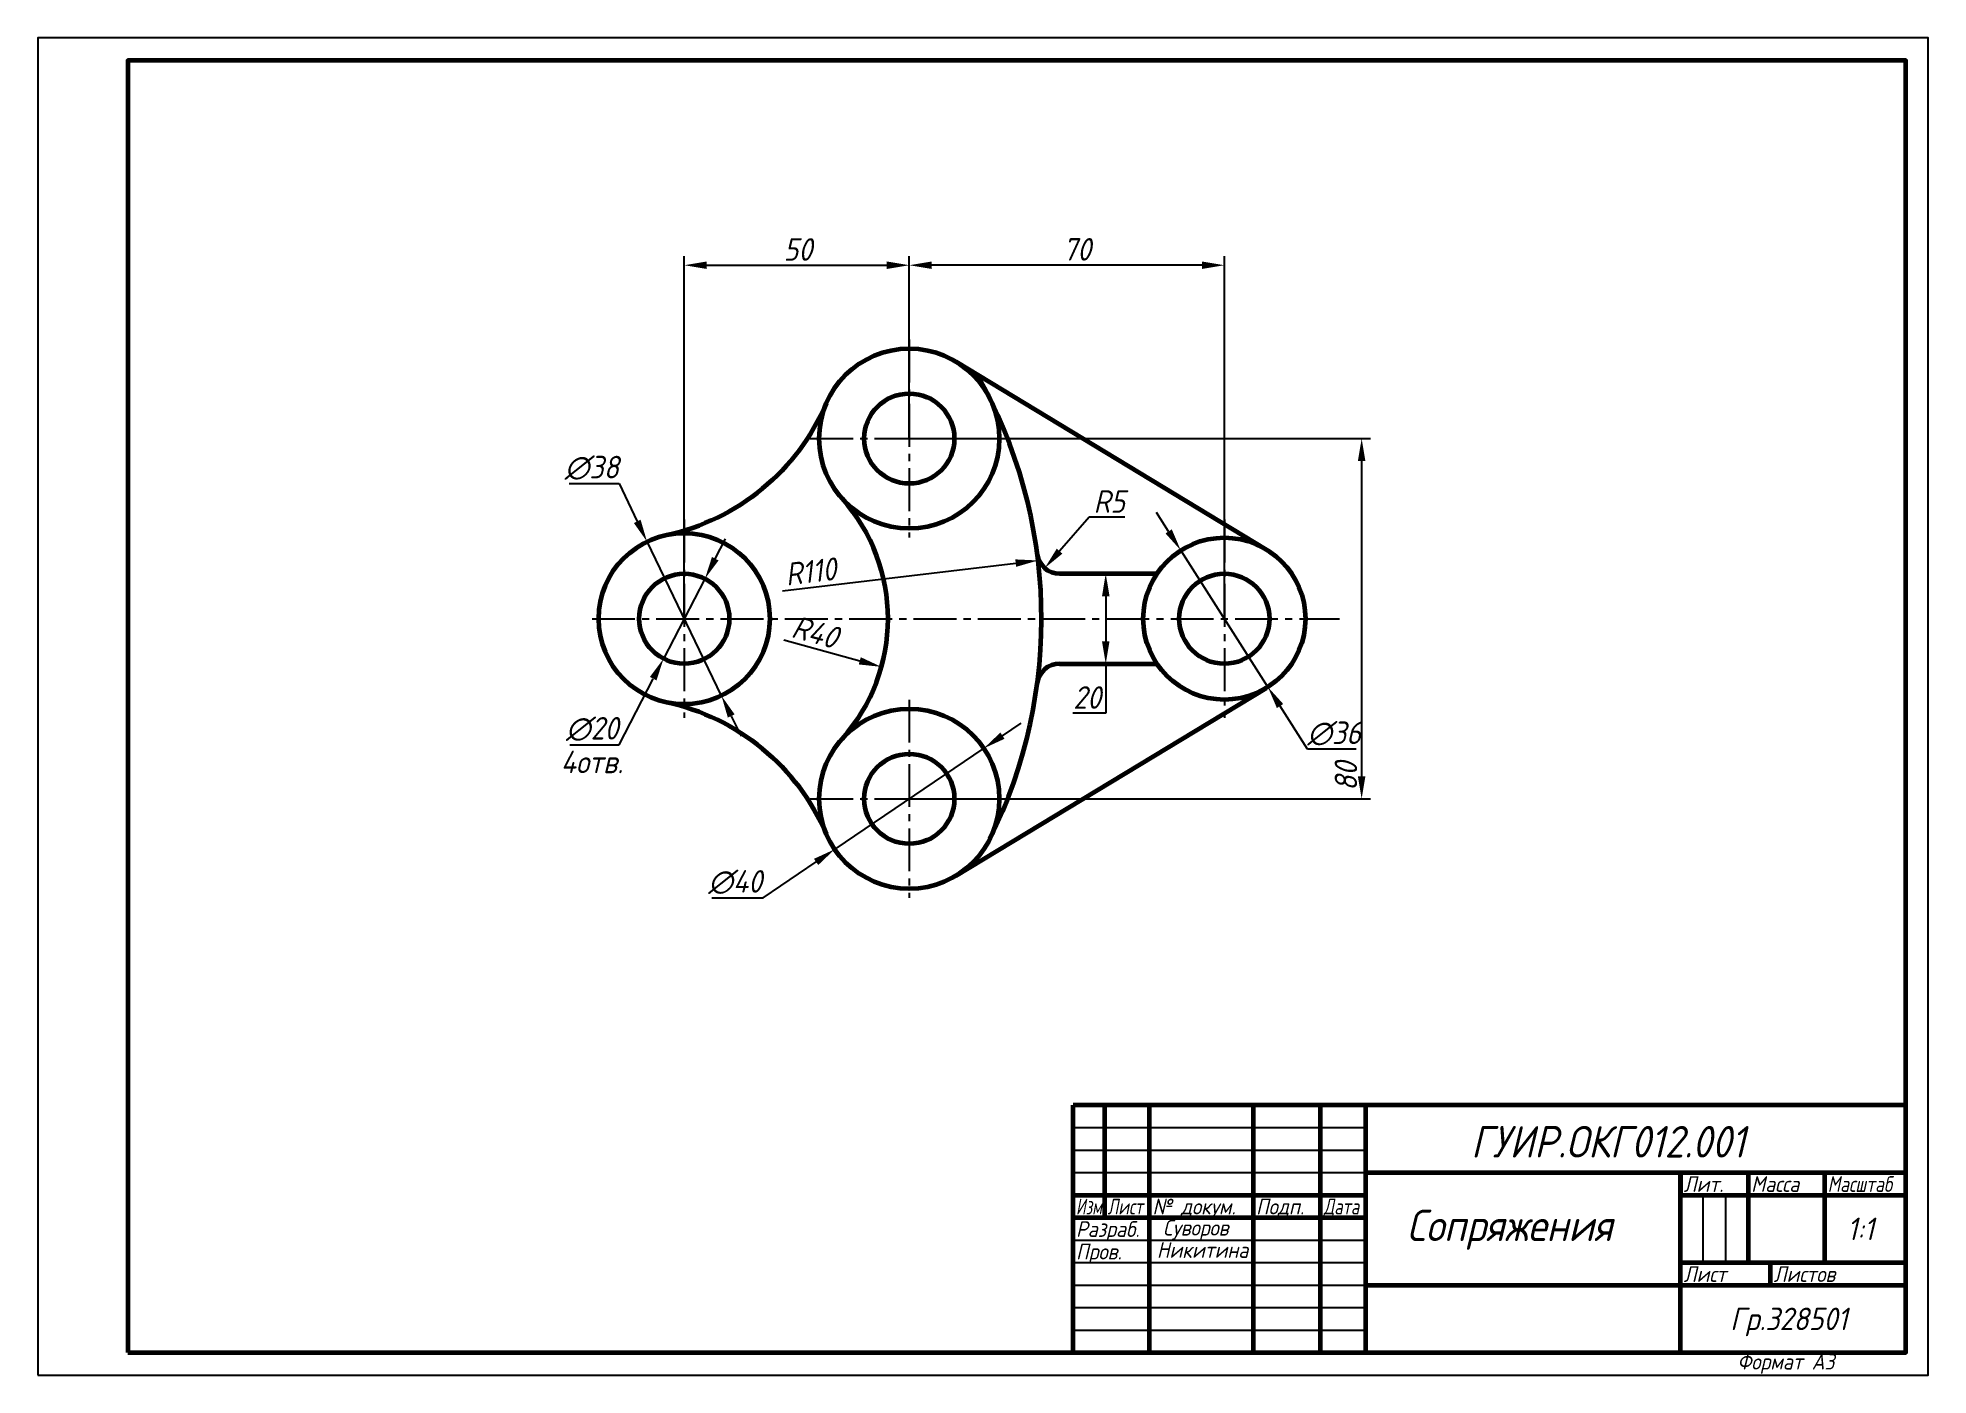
# Model space of a CAD drawing. Header units: millimetres. Extents: x 0 to 420, y 0 to 297.
import ezdxf

# ---------------------------------------------------------------- set-up
doc = ezdxf.new("R2010")
doc.units = ezdxf.units.MM
doc.header["$LTSCALE"] = 0.5
doc.linetypes.add('осевая2', pattern=[28.575, 19.05, -3.175, 3.175, -3.175])
doc.layers.get('0').update_dxf_attribs({"lineweight": 60})
doc.layers.get('Defpoints').update_dxf_attribs({"color": 5})
doc.layers.add('1-оси', color=1, linetype='осевая2')
doc.layers.add('3-размеры', color=6, linetype='Continuous')
doc.layers.add('4-текст', color=7, linetype='Continuous', true_color=0x00ad00)
doc.styles.get("Standard").update_dxf_attribs({"font": 'isocpeui.ttf', "width": 0.9})
doc.dimstyles.new('Standart', dxfattribs={"dimtxt": 5, "dimasz": 5, "dimexe": 2, "dimexo": 0, "dimgap": 1, "dimtad": 1, "dimtoh": 1, "dimdec": 0, "dimtxsty": 'Standard', "dimcen": 2.5, "dimadec": 0, "dimazin": 0, "dimtfac": 1, "dimtdec": 0, "dimtmove": 0, "dimatfit": 3, "dimldrblk": 'DOTSMALL', "dimfxl": 1, "dimarcsym": 0})

# ---------------------------------------------------------------- blocks, each defined once
blk = doc.blocks.new('*D13')
at = {"layer": '3-размеры', "color": 0, "lineweight": -2, "transparency": 16777216}
for p, q in [((150.52, 181.32), (152.82, 185.76)), ((148.22, 176.88), (139.02, 159.12)), ((129.13, 140), (136.73, 154.68)), ((118.23, 140), (129.13, 140))]:
    blk.add_line(p, q, dxfattribs=at)
at = {"layer": '3-размеры', "color": 0, "transparency": 16777216}
for points in [[(149.78, 181.7), (151.26, 180.94), (148.22, 176.88)], [(135.99, 155.06), (137.47, 154.3), (139.02, 159.12)]]:
    blk.add_solid(points, dxfattribs=at)
at = {"layer": 'Defpoints', "color": 0, "transparency": 16777216}
for p in [(148.22, 176.88), (139.02, 159.12)]:
    blk.add_point(p, dxfattribs=at)
at = {"layer": '3-размеры', "color": 0, "transparency": 16777216, "insert": (123.18, 143.5), "char_height": 5, "attachment_point": 5}
blk.add_mtext('∅20', dxfattribs=at)
blk = doc.blocks.new('_DotSmall')
at = {"color": 0, "linetype": 'ByBlock', "const_width": 0.5}
blk.add_lwpolyline([(-0.0625, 0, 1), (0.0625, 0, 1)], format="xyb", close=True, dxfattribs=at)
blk = doc.blocks.new('*D14')
at = {"layer": '3-размеры', "color": 0, "lineweight": -2, "transparency": 16777216}
for p, q in [((118.07, 198), (129.13, 198)), ((129.13, 198), (133.18, 189.61)), ((151.89, 150.89), (135.36, 185.11)), ((154.06, 146.39), (156.24, 141.89))]:
    blk.add_line(p, q, dxfattribs=at)
at = {"layer": '3-размеры', "color": 0, "transparency": 16777216}
for points in [[(133.93, 189.97), (132.43, 189.25), (135.36, 185.11)], [(154.81, 146.75), (153.31, 146.03), (151.89, 150.89)]]:
    blk.add_solid(points, dxfattribs=at)
at = {"layer": 'Defpoints', "color": 0, "transparency": 16777216}
for p in [(135.36, 185.11), (151.89, 150.89)]:
    blk.add_point(p, dxfattribs=at)
at = {"layer": '3-размеры', "color": 0, "transparency": 16777216, "insert": (123.1, 201.5), "char_height": 5, "attachment_point": 5}
blk.add_mtext('∅38', dxfattribs=at)
blk = doc.blocks.new('*D15')
at = {"layer": '3-размеры', "color": 0, "lineweight": -2, "transparency": 16777216}
for p, q in [((214.32, 142.02), (218.47, 144.82)), ((210.18, 139.21), (177.06, 116.79)), ((161.13, 106), (172.92, 113.98)), ((149.77, 106), (161.13, 106))]:
    blk.add_line(p, q, dxfattribs=at)
at = {"layer": '3-размеры', "color": 0, "transparency": 16777216}
for points in [[(213.86, 142.71), (214.79, 141.33), (210.18, 139.21)], [(172.45, 114.67), (173.39, 113.29), (177.06, 116.79)]]:
    blk.add_solid(points, dxfattribs=at)
at = {"layer": 'Defpoints', "color": 0, "transparency": 16777216}
for p in [(210.18, 139.21), (177.06, 116.79)]:
    blk.add_point(p, dxfattribs=at)
at = {"layer": '3-размеры', "color": 0, "transparency": 16777216, "insert": (154.95, 109.5), "char_height": 5, "attachment_point": 5}
blk.add_mtext('∅40', dxfattribs=at)
blk = doc.blocks.new('*D16')
at = {"layer": '3-размеры', "color": 0, "lineweight": -2, "transparency": 16777216}
for p, q in [((251.25, 187.39), (248.56, 191.6)), ((253.94, 183.17), (273.3, 152.83)), ((282.13, 139), (275.99, 148.61)), ((292.92, 139), (282.13, 139))]:
    blk.add_line(p, q, dxfattribs=at)
at = {"layer": '3-размеры', "color": 0, "transparency": 16777216}
for points in [[(251.95, 187.84), (250.55, 186.94), (253.94, 183.17)], [(276.7, 149.06), (275.29, 148.16), (273.3, 152.83)]]:
    blk.add_solid(points, dxfattribs=at)
at = {"layer": 'Defpoints', "color": 0, "transparency": 16777216}
for p in [(253.94, 183.17), (273.3, 152.83)]:
    blk.add_point(p, dxfattribs=at)
at = {"layer": '3-размеры', "color": 0, "transparency": 16777216, "insert": (288.02, 142.5), "char_height": 5, "attachment_point": 5}
blk.add_mtext('∅36', dxfattribs=at)
blk = doc.blocks.new('*D17')
at = {"layer": '3-размеры', "color": 0, "lineweight": -2, "transparency": 16777216}
blk.add_line((165.77, 163.32), (182.63, 158.64), dxfattribs=at)
at = {"layer": '3-размеры', "color": 0, "transparency": 16777216}
blk.add_solid([(182.85, 159.44), (182.4, 157.84), (187.44, 157.3)], dxfattribs=at)
at = {"layer": 'Defpoints', "color": 0, "transparency": 16777216}
for p in [(148.9, 168), (187.44, 157.3)]:
    blk.add_point(p, dxfattribs=at)
at = {"layer": '3-размеры', "color": 0, "transparency": 16777216, "insert": (172.73, 165.02), "char_height": 5, "attachment_point": 5, "rotation": 344.4904}
blk.add_mtext('R40', dxfattribs=at)
blk = doc.blocks.new('*D18')
at = {"layer": '3-размеры', "color": 0, "lineweight": -2, "transparency": 16777216}
blk.add_line((165.46, 174.21), (217.27, 180.34), dxfattribs=at)
at = {"layer": '3-размеры', "color": 0, "transparency": 16777216}
blk.add_solid([(217.17, 181.17), (217.37, 179.52), (222.24, 180.93)], dxfattribs=at)
at = {"layer": 'Defpoints', "color": 0, "transparency": 16777216}
for p in [(222.24, 180.93), (113, 168)]:
    blk.add_point(p, dxfattribs=at)
at = {"layer": '3-размеры', "color": 0, "transparency": 16777216, "insert": (171.71, 178.48), "char_height": 5, "attachment_point": 5, "rotation": 6.7519}
blk.add_mtext('R110', dxfattribs=at)
blk = doc.blocks.new('*D19')
at = {"layer": '3-размеры', "color": 0, "lineweight": -2, "transparency": 16777216}
for p, q in [((233.61, 190.52), (227.02, 183)), ((241.5, 190.52), (233.61, 190.52))]:
    blk.add_line(p, q, dxfattribs=at)
at = {"layer": '3-размеры', "color": 0, "transparency": 16777216}
blk.add_solid([(226.39, 183.55), (227.64, 182.45), (223.72, 179.24)], dxfattribs=at)
at = {"layer": 'Defpoints', "color": 0, "transparency": 16777216}
for p in [(227.02, 183), (223.72, 179.24)]:
    blk.add_point(p, dxfattribs=at)
at = {"layer": '3-размеры', "color": 0, "transparency": 16777216, "insert": (238.06, 194.02), "char_height": 5, "attachment_point": 5}
blk.add_mtext('R5', dxfattribs=at)
blk = doc.blocks.new('*D20')
at = {"layer": '3-размеры', "color": 0, "lineweight": -2, "transparency": 16777216}
for p, q in [((237.84, 178), (235.27, 178)), ((237.27, 173), (237.27, 163)), ((237.84, 158), (235.27, 158)), ((237.27, 158), (237.27, 147)), ((237.27, 147), (229.98, 147))]:
    blk.add_line(p, q, dxfattribs=at)
at = {"layer": '3-размеры', "color": 0, "transparency": 16777216}
for points in [[(236.44, 173), (238.11, 173), (237.27, 178)], [(236.44, 163), (238.11, 163), (237.27, 158)]]:
    blk.add_solid(points, dxfattribs=at)
at = {"layer": 'Defpoints', "color": 0, "transparency": 16777216}
for p in [(237.84, 178), (237.27, 158), (237.84, 158)]:
    blk.add_point(p, dxfattribs=at)
at = {"layer": '3-размеры', "color": 0, "transparency": 16777216, "insert": (233.13, 150.5), "char_height": 5, "attachment_point": 5}
blk.add_mtext('20', dxfattribs=at)
blk = doc.blocks.new('*D21')
at = {"layer": '3-размеры', "color": 0, "lineweight": -2, "transparency": 16777216}
for p, q in [((193.62, 208), (296.13, 208)), ((294.13, 203), (294.13, 133)), ((193.62, 128), (296.13, 128))]:
    blk.add_line(p, q, dxfattribs=at)
at = {"layer": '3-размеры', "color": 0, "transparency": 16777216}
for points in [[(293.29, 203), (294.96, 203), (294.13, 208)], [(293.29, 133), (294.96, 133), (294.13, 128)]]:
    blk.add_solid(points, dxfattribs=at)
at = {"layer": 'Defpoints', "color": 0, "transparency": 16777216}
for p in [(193.62, 208), (193.62, 128), (294.13, 128)]:
    blk.add_point(p, dxfattribs=at)
at = {"layer": '3-размеры', "color": 0, "transparency": 16777216, "insert": (290.63, 133), "char_height": 5, "attachment_point": 5, "rotation": 90}
blk.add_mtext('80', dxfattribs=at)
blk = doc.blocks.new('*D22')
at = {"layer": '3-размеры', "color": 0, "lineweight": -2, "transparency": 16777216}
for p, q in [((143.62, 168), (143.62, 248.5)), ((193.62, 208), (193.62, 248.5)), ((148.62, 246.5), (188.62, 246.5))]:
    blk.add_line(p, q, dxfattribs=at)
at = {"layer": '3-размеры', "color": 0, "transparency": 16777216}
for points in [[(148.62, 247.33), (148.62, 245.67), (143.62, 246.5)], [(188.62, 247.33), (188.62, 245.67), (193.62, 246.5)]]:
    blk.add_solid(points, dxfattribs=at)
at = {"layer": 'Defpoints', "color": 0, "transparency": 16777216}
for p in [(193.62, 246.5), (193.62, 208), (143.62, 168)]:
    blk.add_point(p, dxfattribs=at)
at = {"layer": '3-размеры', "color": 0, "transparency": 16777216, "insert": (168.88, 250), "char_height": 5, "attachment_point": 5}
blk.add_mtext('50', dxfattribs=at)
blk = doc.blocks.new('*D23')
at = {"layer": '3-размеры', "color": 0, "lineweight": -2, "transparency": 16777216}
for p, q in [((193.62, 208), (193.62, 248.5)), ((263.62, 168), (263.62, 248.5)), ((258.62, 246.5), (198.62, 246.5))]:
    blk.add_line(p, q, dxfattribs=at)
at = {"layer": '3-размеры', "color": 0, "transparency": 16777216}
for points in [[(198.62, 247.33), (198.62, 245.67), (193.62, 246.5)], [(258.62, 247.33), (258.62, 245.67), (263.62, 246.5)]]:
    blk.add_solid(points, dxfattribs=at)
at = {"layer": 'Defpoints', "color": 0, "transparency": 16777216}
for p in [(193.62, 246.5), (193.62, 208), (263.62, 168)]:
    blk.add_point(p, dxfattribs=at)
at = {"layer": '3-размеры', "color": 0, "transparency": 16777216, "insert": (230.88, 250.03), "char_height": 5, "attachment_point": 5}
blk.add_mtext('70', dxfattribs=at)

msp = doc.modelspace()

# ---------------------------------------------------------------- linework, layer by layer
for p, q in [((203.97, 225.11), (272.94, 183.4)), ((227.02, 178), (248.66, 178)), ((227.02, 158), (248.66, 158)), ((203.97, 110.89), (272.94, 152.6)), ((365, 45), (365, 40))]:
    msp.add_line(p, q)
at = {"lineweight": 60}
for p, q in [((230, 5), (230, 60)), ((415, 60), (230, 60)), ((237, 60), (237, 35)), ((247, 5), (247, 60)), ((270, 60), (270, 5)), ((285, 5), (285, 60)), ((295, 60), (295, 5)), ((295, 45), (415, 45)), ((365, 5), (365, 45)), ((380, 45), (380, 25)), ((397, 25), (397, 45)), ((230, 40), (295, 40)), ((365, 40), (415, 40)), ((230, 35), (295, 35)), ((365, 25), (415, 25)), ((385, 20), (385, 25)), ((295, 20), (415, 20))]:
    msp.add_line(p, q, dxfattribs=at)
at = {"lineweight": -3}
for p, q in [((230, 55), (295, 55)), ((230, 50), (295, 50)), ((230, 45), (295, 45)), ((370, 25), (370, 40)), ((375, 40), (375, 25)), ((230, 30), (295, 30)), ((230, 25), (295, 25)), ((230, 20), (295, 20)), ((230, 15), (295, 15)), ((230, 10), (295, 10))]:
    msp.add_line(p, q, dxfattribs=at)
at = {"lineweight": 60}
msp.add_lwpolyline([(20, 5), (415, 5), (415, 292), (20, 292)], close=True, dxfattribs=at)
for centre, radius in [((193.62, 208), 20), ((193.62, 208), 10), ((143.62, 168), 19), ((263.62, 168), 18), ((143.62, 168), 10), ((263.62, 168), 10), ((193.62, 128), 20), ((193.62, 128), 10)]:
    msp.add_circle(centre, radius)
for centre, radius, start, end in [((113, 168), 110, 333.6122, 29.5584), ((129.24, 235.49), 50, 282.0275, 336.8807), ((148.9, 168), 40, 318.1897, 41.8103), ((227.02, 183), 5, 187.4947, 270), ((227.02, 153), 5, 90, 172.5053), ((129.24, 100.51), 50, 23.1193, 77.9725)]:
    msp.add_arc(centre, radius, start, end)
at = {"layer": '1-оси'}
for p, q in [((193.62, 230), (193.62, 186)), ((171.62, 208), (215.62, 208)), ((143.62, 190), (143.62, 146)), ((263.62, 190), (263.62, 146)), ((123.13, 168), (289.22, 168)), ((193.62, 150), (193.62, 106)), ((171.62, 128), (215.62, 128))]:
    msp.add_line(p, q, dxfattribs=at)
at = {"layer": 'Defpoints'}
msp.add_lwpolyline([(0, 0), (420, 0), (420, 297), (0, 297)], close=True, dxfattribs=at)

# ---------------------------------------------------------------- texts
at = {"lineweight": -3, "width": 0.9}
msp.add_text('Формат А3', height=3.5, dxfattribs=at).set_placement((377.6, 1.25))
at = {"layer": '3-размеры', "width": 0.9}
msp.add_text('4отв.', height=5, dxfattribs=at).set_placement((116.18, 133.69))
at = {"layer": '4-текст', "width": 0.9}
for s, height, p in [('ГУИР.ОКГ012.001', 7, (318.43, 48.34)), ('Суворов', 3.5, (250, 31)), ('Сопряжения', 7, (304.16, 29.77)), ('1:1', 5, (402, 30)), ('Никитина', 3.5, (248.64, 26.05)), ('Гр.328501', 5, (376, 10))]:
    msp.add_text(s, height=height, dxfattribs=at).set_placement(p)
at = {"layer": '4-текст', "lineweight": -3}
for s, width, p in [('Лит.', 0.9, (365.67, 40.7)), ('Масса', 0.9, (380.67, 40.7)), ('Масштаб', 0.8, (397.67, 40.7)), ('Изм.', 0.7, (230.67, 35.7)), ('Лист', 0.75, (237.67, 35.7)), ('№ докум.', 0.9, (247.67, 35.7)), ('Подп.', 0.9, (270.67, 35.7)), ('Дата', 0.75, (285.67, 35.7)), ('Разраб.', 0.9, (230.67, 30.7)), ('Пров.', 0.9, (230.67, 25.7)), ('Лист', 0.9, (365.67, 20.7)), ('Листов', 0.9, (385.67, 20.7))]:
    msp.add_text(s, height=3.5, dxfattribs=dict(at, width=width)).set_placement(p)

# ---------------------------------------------------------------- dimensions: what is measured, and where the dimension line sits
at = {"layer": '3-размеры'}
for p1, picture, middle in [((143.62, 168), '*D22', (168.88, 246.5)), ((263.62, 168), '*D23', (230.88, 246.5))]:
    dim = msp.add_linear_dim(base=(193.62, 246.5), p1=p1, p2=(193.62, 208), dimstyle='Standart', dxfattribs=at)
    dim.commit()
    dim.dimension.update_dxf_attribs({"geometry": picture, "text_midpoint": middle, "dimtype": 160})
for base, p1, p2, picture, middle in [((294.13, 128), (193.62, 208), (193.62, 128), '*D21', (294.13, 133)), ((237.27, 158), (237.84, 178), (237.84, 158), '*D20', (233.13, 147))]:
    dim = msp.add_linear_dim(base=base, p1=p1, p2=p2, angle=90, dimstyle='Standart', dxfattribs=at)
    dim.commit()
    dim.dimension.update_dxf_attribs({"geometry": picture, "text_midpoint": middle, "dimtype": 160})
for p1, p2, picture, middle in [((151.89, 150.89), (135.36, 185.11), '*D14', (123.1, 198)), ((253.94, 183.17), (273.3, 152.83), '*D16', (288.02, 139)), ((148.22, 176.88), (139.02, 159.12), '*D13', (123.18, 140)), ((210.18, 139.21), (177.06, 116.79), '*D15', (154.95, 106))]:
    dim = msp.add_diameter_dim_2p(p1=p1, p2=p2, dimstyle='Standart', dxfattribs=at)
    dim.commit()
    dim.dimension.update_dxf_attribs({"geometry": picture, "text_midpoint": middle, "dimtype": 163})
for center, mpoint, picture, middle in [((227.02, 183), (223.72, 179.24), '*D19', (238.06, 190.52)), ((113, 168), (222.24, 180.93), '*D18', (172.13, 175)), ((148.9, 168), (187.44, 157.3), '*D17', (171.79, 161.65))]:
    dim = msp.add_radius_dim(center=center, mpoint=mpoint, dimstyle='Standart', dxfattribs=at)
    dim.commit()
    dim.dimension.update_dxf_attribs({"geometry": picture, "text_midpoint": middle, "dimtype": 164})

doc.saveas('drawing.dxf')
